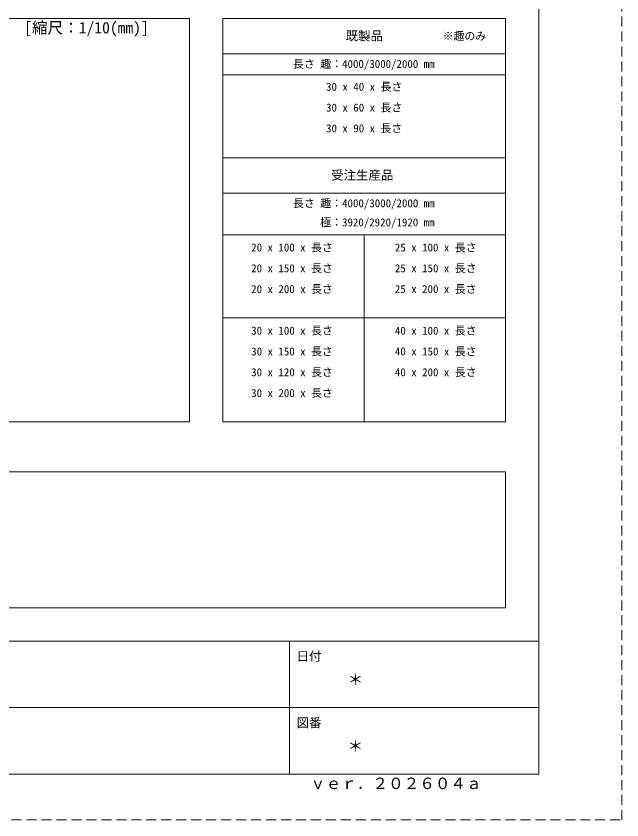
# Model space of a CAD drawing. Units: millimetres on the paper. Extents: x -205 to 205, y -143 to 143.
# Drawn here: x 132.1 to 205, y -143 to -46.3 of the extents above; entities that cross this region are included whole.
import ezdxf
from ezdxf.enums import TextEntityAlignment as Align

# ---------------------------------------------------------------- set-up
doc = ezdxf.new("R2010")
doc.units = ezdxf.units.MM
doc.linetypes.add('DASHED1', pattern=[1.8, 1.2, -0.6])
doc.layers.add('F-3_野縁', color=3, linetype='Continuous', lineweight=18)
doc.layers.add('F-6_文字__矢印', color=7, linetype='Continuous')
doc.styles.add('ＭＳ ゴシック', font='')
doc.styles.get('ＭＳ ゴシック').set_extended_font_data('MS Gothic')

msp = doc.modelspace()

# ---------------------------------------------------------------- linework, layer by layer
at = {"layer": 'F-3_野縁', "linetype": 'DASHED1'}
for p, q in [((205, -143), (205, 143)), ((-205, -143), (205, -143))]:
    msp.add_line(p, q, dxfattribs=at)
at = {"layer": 'F-3_野縁'}
for p, q in [((195, 137.5), (195, -137.5)), ((157, -46.65), (157, -95.15)), ((157, -46.65), (191, -46.65)), ((191, -46.65), (191, -95.15)), ((157, -50.9), (191, -50.9)), ((157, -53.4), (191, -53.4)), ((157, -63.4), (191, -63.4)), ((157, -67.65), (191, -67.65)), ((157, -72.65), (191, -72.65)), ((174, -72.65), (174, -95.15)), ((157, -82.65), (191, -82.65)), ((157, -95.15), (191, -95.15)), ((74.875, -101.15), (191, -101.15)), ((191, -101.15), (191, -117.5)), ((74.875, -117.5), (191, -117.5)), ((-195, -121.5), (195, -121.5))]:
    msp.add_line(p, q, dxfattribs=at)
at = {"layer": 'F-3_野縁', "color": 7}
for p, q in [((165, -121.5), (165, -137.5)), ((10, -129.5), (195, -129.5))]:
    msp.add_line(p, q, dxfattribs=at)
at = {"layer": 'F-3_野縁'}
for points in [[(-195, 137.5), (-195, -137.5), (195, -137.5)], [(-45.25, -46.65), (-45.25, -95.15), (153, -95.15)], [(-45.25, -46.65), (153, -46.65), (153, -95.15)]]:
    msp.add_lwpolyline(points, dxfattribs=at)

# ---------------------------------------------------------------- texts
at = {"layer": 'F-6_文字__矢印', "style": 'ＭＳ ゴシック'}
for s, height, p in [('[縮尺：1/10(mm)]', 1.375, (133.113, -48.85)), ('既製品', 1.1, (171.764, -49.607)), ('※趣のみ', 0.9622, (183.434, -49.522)), ('長さ 趣：4000/3000/2000 mm', 0.9622, (165.44, -52.874)), ('30 x 40 x 長さ', 0.9622, (169.42, -55.62)), ('30 x 60 x 長さ', 0.9622, (169.42, -58.12)), ('30 x 90 x 長さ', 0.9622, (169.42, -60.62)), ('受注生産品', 1.1, (170.014, -66.357)), ('長さ 趣：4000/3000/2000 mm', 0.9622, (165.44, -69.624)), ('     極：3920/2920/1920 mm', 0.9622, (165.44, -71.92)), ('20 x 100 x 長さ', 0.9622, (160.413, -74.943)), ('25 x 100 x 長さ', 0.9622, (177.697, -74.943)), ('20 x 150 x 長さ', 0.9622, (160.413, -77.443)), ('25 x 150 x 長さ', 0.9622, (177.697, -77.443)), ('20 x 200 x 長さ', 0.9622, (160.413, -79.943)), ('25 x 200 x 長さ', 0.9622, (177.697, -79.943)), ('30 x 100 x 長さ', 0.9622, (160.413, -84.943)), ('40 x 100 x 長さ', 0.9622, (177.697, -84.943)), ('30 x 150 x 長さ', 0.9622, (160.413, -87.443)), ('40 x 150 x 長さ', 0.9622, (177.697, -87.443)), ('30 x 120 x 長さ', 0.9622, (160.413, -89.943)), ('40 x 200 x 長さ', 0.9622, (177.697, -89.943)), ('30 x 200 x 長さ', 0.9622, (160.413, -92.443)), ('日付', 1.1, (165.863, -124.2)), ('＊', 1.375, (172, -127.2)), ('図番', 1.1, (165.863, -132.2)), ('＊', 1.375, (172, -135.2)), ('ｖｅｒ．２０２６０４ａ', 1.375, (167.5, -139.7))]:
    msp.add_text(s, height=height, dxfattribs=at).set_placement(p, align=Align.BOTTOM_LEFT)

doc.saveas('drawing.dxf')
